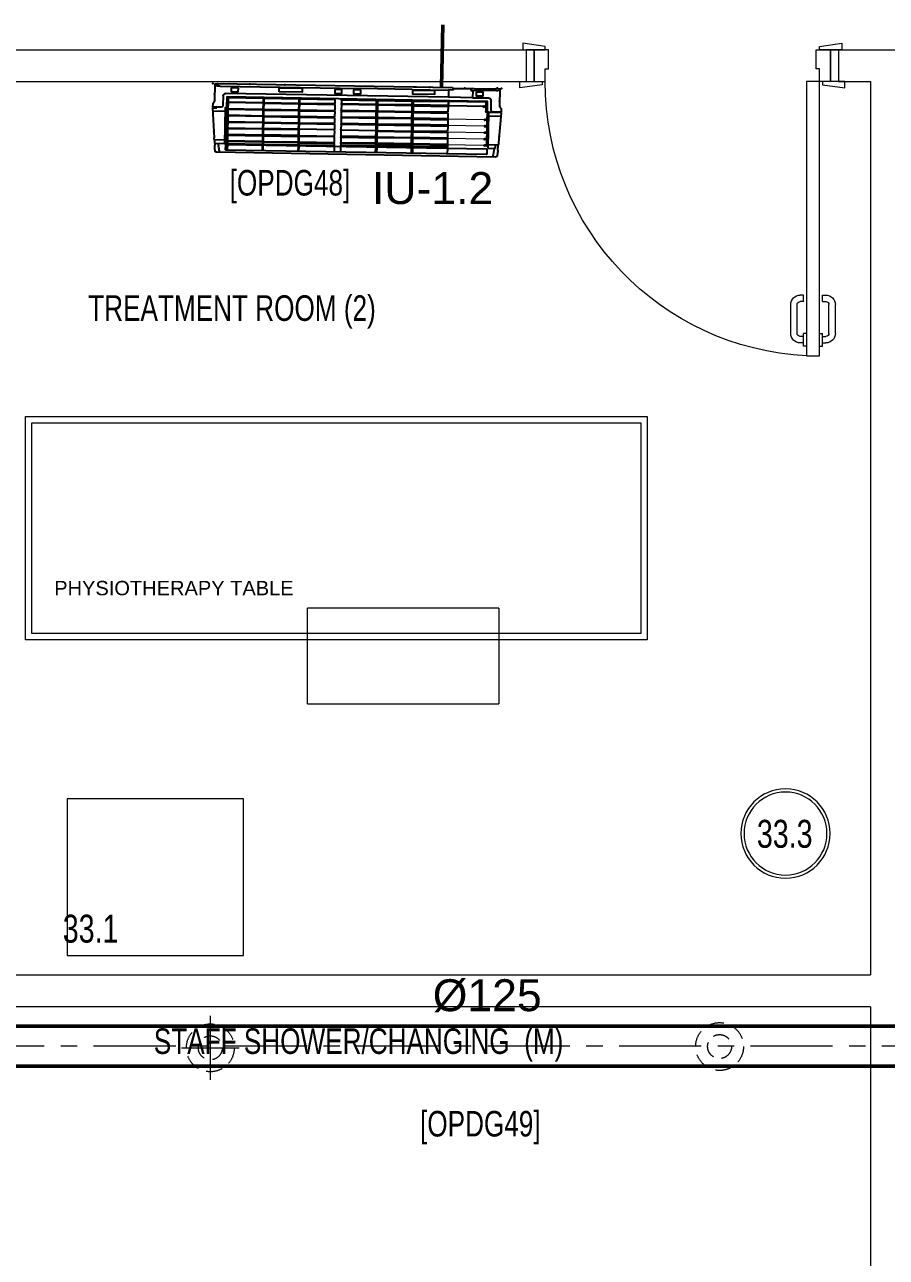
# Model space of a CAD drawing. Header units: millimetres. Extents: x -160614 to 59925, y -157025 to 0.
# Drawn here: x -115382 to -112679, y -102674 to -98811 of the extents above; entities that cross this region are included whole.
import ezdxf

# ---------------------------------------------------------------- set-up
doc = ezdxf.new("R2010")
doc.units = ezdxf.units.MM
doc.header["$LTSCALE"] = 8
doc.linetypes.add('AXES', pattern=[50.8, 31.75, -6.35, 6.35, -6.35])
doc.linetypes.add('CACHE', pattern=[9.525, 6.35, -3.175])
doc.layers.get('0').update_dxf_attribs({"color": 9, "lineweight": 5})
for name, color, linetype, lineweight in [('72_EGR_BASE_TEXT', 9, 'Continuous', 5), ('72_EGR_EQP_TAG', 9, 'Continuous', 5), ('LOADING', 9, 'Continuous', 5), ('Walls', 9, 'Continuous', 5), ('Wooden Joinery', 9, 'Continuous', 5)]:
    doc.layers.add(name, color=color, linetype=linetype, lineweight=lineweight)
for name, color, linetype in [('A-EXH', 1, 'Continuous'), ('A-EXH-registers', 1, 'Continuous'), ('A-EXH-texts', 1, 'Continuous'), ('A-EXH-thin', 8, 'Continuous'), ('A-Wall-cmu-patt', 9, 'Continuous'), ('DVM_INDOOR', 9, 'Continuous'), ('DVM_UNIT_BP', 9, 'Continuous'), ('DVM_UNIT_DP', 9, 'Continuous'), ('DVM_UNIT_LP', 9, 'Continuous'), ('REF', 42, 'Continuous')]:
    doc.layers.add(name, color=color, linetype=linetype)
doc.layers.get('0').off()
doc.layers.get('0').freeze()
doc.styles.add('ARIAL', font='arial.ttf')
doc.styles.add('list_ghTextstyle', font='romans.shx', dxfattribs={"height": 0.25})
doc.styles.add('X3G_ENTITY_257CFD', font='swisscl.ttf', dxfattribs={"height": 200})
doc.styles.add('X3G_ENTITY_2587ED', font='swisscl.ttf', dxfattribs={"height": 200})
doc.styles.add('X3G_ENTITY_2587EE', font='swisscl.ttf', dxfattribs={"height": 200})
doc.styles.add('X3G_ENTITY_258862', font='swisscl.ttf', dxfattribs={"height": 200})

# ---------------------------------------------------------------- blocks, each defined once
blk = doc.blocks.new('A$C72370EFE')
at = {"layer": 'Wooden Joinery'}
for p, q in [((-0.01, -0.03), (-0.01, -0.07)), ((0, -0.03), (-0.01, -0.03)), ((0.04, -0.03), (0.05, -0.03)), ((0.05, -0.03), (0.05, -0.07)), ((-0.05, -0.07), (-0.05, -0.16)), ((-0.03, -0.07), (-0.03, -0.16)), ((-0.01, -0.04), (-0.02, -0.04)), ((-0.01, -0.06), (-0.02, -0.06)), ((0, -0.07), (-0.01, -0.07)), ((0.04, -0.07), (0.05, -0.07)), ((0.05, -0.04), (0.06, -0.04)), ((0.05, -0.06), (0.06, -0.06)), ((0.07, -0.07), (0.07, -0.16)), ((0.09, -0.07), (0.09, -0.16)), ((-0.01, -0.17), (-0.02, -0.17)), ((-0.01, -0.19), (-0.02, -0.19)), ((-0.01, -0.17), (-0.01, -0.19)), ((0.05, -0.17), (0.06, -0.17)), ((0.05, -0.17), (0.05, -0.19)), ((0.05, -0.19), (0.06, -0.19))]:
    blk.add_line(p, q, dxfattribs=at)
for centre, radius, start, end in [((-0.02, -0.07), 0.03, 90, 180), ((-0.02, -0.07), 0.01, 90, 180), ((0.06, -0.07), 0.03, 0, 90), ((0.06, -0.07), 0.01, 0, 90), ((-0.02, -0.16), 0.03, 180, 270), ((-0.02, -0.16), 0.01, 180, 270), ((0.06, -0.16), 0.01, 270, 0), ((0.06, -0.16), 0.03, 270, 0)]:
    blk.add_arc(centre, radius, start, end, dxfattribs=at)
blk = doc.blocks.new('A$C5DAD61B4')
at = {"layer": 'Wooden Joinery'}
for points in [[(80, 959.1), (80, 969.1), (10, 979.1), (10, 959.1)], [(940, 959.1), (940, 969.1), (1010, 979.1), (1010, 959.1)], [(70, 859.1), (70, 849.1), (0, 839.1), (0, 859.1)], [(120, 859.1), (120, 0), (80, 0), (80, 859.1)], [(950, 859.1), (950, 849.1), (1020, 839.1), (1020, 859.1)]]:
    blk.add_lwpolyline(points, close=True, dxfattribs=at)
for points in [[(45, 859.1), (45, 959.1), (20, 959.1), (20, 859.1), (45, 859.1)], [(45, 859.1), (80, 859.1), (80, 899.1), (90, 899.1), (90, 959.1), (45, 959.1), (45, 859.1)], [(975, 859.1), (940, 859.1), (940, 899.1), (930, 899.1), (930, 959.1), (975, 959.1), (975, 859.1)], [(975, 859.1), (975, 959.1), (1000, 959.1), (1000, 859.1), (975, 859.1)]]:
    blk.add_lwpolyline(points, dxfattribs=at)
blk.add_arc((80, 859.1), 860, 272.666, 0, dxfattribs=at)
at = {"layer": 'Wooden Joinery', "xscale": 999.9999999998854, "yscale": 999.9999999998854, "zscale": 999.9999999998854, "rotation": 180}
blk.add_blockref('A$C72370EFE', (120, 0), dxfattribs=at)
blk = doc.blocks.new('WM00001-P')
at = {"layer": 'LOADING'}
for radius in [0.14, 0.13]:
    blk.add_circle((0, 0), radius, dxfattribs=at)
blk = doc.blocks.new('H.A.2.3_Second Floor Plan$0$A$C64EB3589')
for p, q in [((-1106.9, 923.8, -10), (-506.9, 923.8, -10)), ((-1106.9, 923.8, -10), (-1106.9, 623.8, -10)), ((-506.9, 623.8, -10), (-506.9, 923.8, -10)), ((-506.9, 623.8, -10), (-1106.9, 623.8, -10))]:
    blk.add_line(p, q)
at = {"elevation": -10}
for points in [[(-1990.9, 23.8), (-40.9, 23.8), (-40.9, 723.8), (-1990.9, 723.8)], [(-1990.9, 23.8), (-40.9, 23.8), (-40.9, 723.8), (-1990.9, 723.8)], [(-1990.9, 23.8), (-40.9, 23.8), (-40.9, 723.8), (-1990.9, 723.8)], [(-1990.9, 23.8), (-40.9, 23.8), (-40.9, 723.8), (-1990.9, 723.8)], [(-1970.9, 43.8), (-60.9, 43.8), (-60.9, 703.8), (-1970.9, 703.8)], [(-1970.9, 43.8), (-60.9, 43.8), (-60.9, 703.8), (-1970.9, 703.8)], [(-1970.9, 43.8), (-60.9, 43.8), (-60.9, 703.8), (-1970.9, 703.8)], [(-1970.9, 43.8), (-60.9, 43.8), (-60.9, 703.8), (-1970.9, 703.8)]]:
    blk.add_lwpolyline(points, close=True, dxfattribs=at)
blk = doc.blocks.new('PRESSOTHERAPY')
at = {"layer": 'LOADING', "elevation": 0}
blk.add_lwpolyline([(-952461.7, -380062.3), (-951908, -380062.3), (-951908, -379571.1), (-952461.7, -379571.1)], close=True, dxfattribs=at)
blk = doc.blocks.new('GF1')
at = {"layer": 'Walls', "color": 9}
for p, q in [((-116179.4, -98889.5), (-113809.4, -98889.5)), ((-113809.4, -98889.5), (-113809.4, -98989.5)), ((-112829.4, -98889.5), (-112529.4, -98889.5)), ((-112829.4, -98889.5), (-112829.4, -98989.5)), ((-116079.4, -98989.5), (-113809.4, -98989.5)), ((-112829.4, -98989.5), (-112729.4, -98989.5)), ((-112729.4, -98989.5), (-112729.4, -101789.5)), ((-112729.4, -101627.6), (-112729.4, -101789.5)), ((-116079.4, -101789.5), (-112729.4, -101789.5)), ((-112729.4, -101889.5), (-116079.4, -101889.5)), ((-112729.4, -101889.5), (-112729.4, -103842.6))]:
    blk.add_line(p, q, dxfattribs=at)
at = {"layer": 'LOADING', "color": 9, "extrusion": (0, 0, -1), "zscale": -1, "rotation": 180}
blk.add_blockref('H.A.2.3_Second Floor Plan$0$A$C64EB3589', (113388.4, -100015.7, -10), dxfattribs=at)
at = {"layer": 'LOADING', "color": 9, "extrusion": (2.33844e-18, 2.24019e-05, -1), "xscale": 1000, "yscale": 1000, "zscale": 1000, "rotation": 90.0000000000004}
blk.add_blockref('WM00001-P', (112995.7, -101346.2, -2.2), dxfattribs=at)
at = {"layer": 'LOADING', "color": 9}
blk.add_blockref('PRESSOTHERAPY', (837212.7, 278333.9, 0), dxfattribs=at)
at = {"layer": 'Wooden Joinery', "color": 9, "xscale": -1}
blk.add_blockref('A$C5DAD61B4', (-112809.4, -99848.6), dxfattribs=at)
at = {"layer": '72_EGR_BASE_TEXT', "color": 9, "char_height": 80, "attachment_point": 2}
for s, insert, style in [('[OPDG48]', (-114550, -99266.6), 'X3G_ENTITY_2587ED'), ('TREATMENT ROOM (2)', (-114731.7, -99659.4), 'X3G_ENTITY_258862'), ('STAFF SHOWER/CHANGING  (M)', (-114334.7, -101956.9), 'X3G_ENTITY_258862'), ('[OPDG49]', (-113952.9, -102215.7), 'X3G_ENTITY_2587EE')]:
    blk.add_mtext(s, dxfattribs=dict(at, insert=insert, style=style))
at = {"layer": '72_EGR_EQP_TAG', "color": 9, "char_height": 87.47, "attachment_point": 2, "style": 'X3G_ENTITY_257CFD'}
for s, insert in [('33.3', (-112998.2, -101303.3)), ('33.1', (-115175.3, -101600.6, 0))]:
    blk.add_mtext(s, dxfattribs=dict(at, insert=insert))
at = {"layer": 'LOADING', "color": 9, "insert": (-114034.4, -100554.4, 0), "char_height": 45, "width": 1758.975, "attachment_point": 3, "style": 'list_ghTextstyle'}
blk.add_mtext('\\pxqc;{\\fArial|b0|i0|c0|p34;PHYSIOTHERAPY TABLE}', dxfattribs=at)
blk = doc.blocks.new('mmmm')
at = {"layer": 'DVM_INDOOR', "color": 0}
for p, q in [((118.976, -9.253), (118.9859, -9.2529)), ((118.9859, -9.2529), (118.9859, -9.2549)), ((118.9859, -9.2549), (118.9879, -9.2548)), ((118.9859, -9.2775), (118.9859, -9.2549)), ((118.9879, -9.2529), (119.0741, -9.259)), ((118.9879, -9.2548), (118.9879, -9.2529)), ((118.9879, -9.2548), (118.9879, -9.2648)), ((118.9979, -9.2891), (118.9979, -9.2551)), ((118.9199, -9.2661), (118.9184, -9.2661)), ((118.9184, -9.2661), (118.9184, -9.938)), ((118.9199, -9.2661), (118.9254, -9.266)), ((118.9258, -9.2739), (118.9256, -9.2679)), ((118.9258, -9.2739), (118.9258, -9.6742)), ((118.9464, -9.9264), (118.9464, -9.2895)), ((118.9527, -9.283), (118.9809, -9.2825)), ((118.9564, -9.2934), (118.9844, -9.2931)), ((118.9859, -9.2648), (118.9879, -9.2648)), ((118.9879, -9.2891), (119.09, -9.2892)), ((118.9892, -9.2891), (118.9895, -9.3961)), ((118.9893, -9.2923), (118.9925, -9.2923)), ((119.0073, -9.2923), (118.9924, -9.2923)), ((119.008, -9.293), (119.0079, -9.2969)), ((119.0102, -9.293), (119.0102, -9.2961)), ((119.0255, -9.2923), (119.0107, -9.2923)), ((119.0262, -9.293), (119.0262, -9.2969)), ((119.0288, -9.293), (119.0288, -9.2961)), ((119.044, -9.2923), (119.0294, -9.2923)), ((119.0446, -9.293), (119.0446, -9.2969)), ((119.0469, -9.293), (119.0469, -9.2961)), ((119.0624, -9.2923), (119.0474, -9.2923)), ((119.0631, -9.293), (119.0631, -9.2969)), ((119.0653, -9.293), (119.0653, -9.2961)), ((119.0807, -9.2923), (119.0661, -9.2923)), ((119.0795, -9.289), (119.0797, -9.2602)), ((119.0814, -9.293), (119.0814, -9.2969)), ((119.0838, -9.293), (119.0895, -9.293)), ((119.0838, -9.2961), (119.0838, -9.293)), ((119.0894, -9.2975), (119.0894, -9.2892)), ((119.09, -9.2892), (119.0901, -9.2615)), ((119.1145, -9.2751), (119.1107, -9.2751)), ((119.115, -10.0634), (119.1149, -9.2675)), ((118.9554, -9.2944), (118.9554, -10.0365)), ((118.9589, -9.3963), (118.9589, -9.2975)), ((118.9596, -9.2968), (118.9695, -9.2969)), ((118.9698, -9.2975), (118.9701, -9.3962)), ((118.9724, -9.3963), (118.9724, -9.2975)), ((118.9731, -9.2968), (118.9889, -9.2969)), ((118.9919, -9.3963), (118.9919, -9.2975)), ((118.9926, -9.2968), (119.0073, -9.2969)), ((119.0077, -9.2975), (119.008, -9.3961)), ((119.0083, -9.301), (119.0098, -9.301)), ((119.0102, -9.3963), (119.0102, -9.2975)), ((119.0109, -9.2968), (119.0256, -9.2969)), ((119.026, -9.2975), (119.0263, -9.3962)), ((119.0265, -9.301), (119.0284, -9.301)), ((119.0287, -9.3963), (119.0287, -9.2975)), ((119.0293, -9.2969), (119.0439, -9.2969)), ((119.0445, -9.2975), (119.0446, -9.3962)), ((119.045, -9.301), (119.0465, -9.301)), ((119.047, -9.3963), (119.0471, -9.2971)), ((119.0476, -9.2968), (119.0621, -9.2968)), ((119.0628, -9.2975), (119.063, -9.3963)), ((119.0634, -9.301), (119.065, -9.301)), ((119.0657, -9.2975), (119.0654, -9.3962)), ((119.066, -9.2968), (119.0808, -9.2969)), ((119.0813, -9.3962), (119.0814, -9.2973)), ((119.0817, -9.301), (119.0833, -9.301)), ((119.0836, -9.2975), (119.0834, -9.2993)), ((119.0838, -9.2971), (119.0838, -9.2961)), ((119.0895, -9.2961), (119.0838, -9.2961)), ((119.0838, -9.3963), (119.0839, -9.297)), ((119.0843, -9.2968), (119.0886, -9.2968)), ((119.0894, -9.2975), (119.0895, -9.3962)), ((119.0925, -9.2969), (119.1069, -9.2969)), ((118.9596, -9.3969), (118.9694, -9.3969)), ((118.9731, -9.3969), (118.9888, -9.3968)), ((118.9888, -9.3997), (118.9731, -9.3998)), ((118.9926, -9.3969), (119.0073, -9.3968)), ((119.0073, -9.3997), (118.9926, -9.3998)), ((119.0109, -9.3969), (119.0256, -9.3968)), ((119.0256, -9.3997), (119.0109, -9.3998)), ((119.0294, -9.3969), (119.0439, -9.3968)), ((119.0439, -9.3997), (119.0294, -9.3998)), ((119.0477, -9.3969), (119.0623, -9.3969)), ((119.0661, -9.3969), (119.0807, -9.3968)), ((119.0807, -9.3997), (119.0661, -9.3998)), ((119.0845, -9.3969), (119.0888, -9.3969)), ((119.093, -9.3969), (119.1074, -9.3968)), ((119.1074, -9.3997), (119.093, -9.3998)), ((118.9589, -9.4983), (118.9589, -9.4003)), ((118.9694, -9.3998), (118.9596, -9.3998)), ((118.9701, -9.4005), (118.9701, -9.4982)), ((118.9724, -9.4005), (118.9724, -9.4982)), ((118.9895, -9.4003), (118.9895, -9.4982)), ((118.9919, -9.4005), (118.9919, -9.4982)), ((119.008, -9.4003), (119.008, -9.4982)), ((119.0102, -9.4005), (119.0103, -9.4982)), ((119.0263, -9.4003), (119.0263, -9.4982)), ((119.0287, -9.4005), (119.0287, -9.4982)), ((119.0446, -9.4983), (119.0446, -9.4003)), ((119.047, -9.4982), (119.047, -9.4005)), ((119.0623, -9.3998), (119.0477, -9.3998)), ((119.063, -9.4984), (119.063, -9.4004)), ((119.0654, -9.4005), (119.0654, -9.4982)), ((119.0814, -9.4003), (119.0813, -9.4983)), ((119.0837, -9.4982), (119.0838, -9.4005)), ((119.0888, -9.3998), (119.0845, -9.3998)), ((119.0895, -9.4004), (119.0894, -9.4983)), ((118.9589, -9.6014), (118.9589, -9.5025)), ((118.9596, -9.4989), (118.9694, -9.4989)), ((118.9694, -9.5018), (118.9596, -9.5018)), ((118.9701, -9.5025), (118.9701, -9.6015)), ((118.9724, -9.5025), (118.9724, -9.6014)), ((118.9731, -9.4989), (118.9888, -9.4988)), ((118.9888, -9.5017), (118.9731, -9.5018)), ((118.9895, -9.5023), (118.9896, -9.6014)), ((118.9919, -9.5025), (118.9919, -9.6014)), ((118.9926, -9.4989), (119.0073, -9.4988)), ((119.0073, -9.5017), (118.9926, -9.5018)), ((119.008, -9.5023), (119.008, -9.6014)), ((119.0102, -9.5025), (119.0103, -9.6014)), ((119.0109, -9.4989), (119.0256, -9.4988)), ((119.0256, -9.5017), (119.0109, -9.5018)), ((119.0263, -9.5023), (119.0262, -9.6014)), ((119.0287, -9.5025), (119.0288, -9.6014)), ((119.0294, -9.4989), (119.0439, -9.4988)), ((119.0439, -9.5017), (119.0294, -9.5018)), ((119.0447, -9.6014), (119.0446, -9.5023)), ((119.0477, -9.4989), (119.0623, -9.4989)), ((119.0622, -9.5017), (119.0478, -9.5018)), ((119.0629, -9.5023), (119.0629, -9.6013)), ((119.0654, -9.6014), (119.0654, -9.5025)), ((119.0661, -9.4989), (119.0806, -9.4989)), ((119.0806, -9.5017), (119.0661, -9.5018)), ((119.0813, -9.5023), (119.0813, -9.6015)), ((119.0837, -9.5024), (119.0838, -9.6015)), ((119.0844, -9.4988), (119.0887, -9.4988)), ((119.0887, -9.5017), (119.0844, -9.5017)), ((119.0894, -9.5023), (119.0894, -9.6013)), ((119.093, -9.4989), (119.1074, -9.4988)), ((119.1077, -9.5019), (119.093, -9.5018)), ((118.9596, -9.602), (118.9694, -9.602)), ((118.9731, -9.6021), (118.9888, -9.602)), ((118.9926, -9.6021), (119.0073, -9.602)), ((119.011, -9.602), (119.0255, -9.602)), ((119.0295, -9.6021), (119.044, -9.602)), ((119.0478, -9.6021), (119.0623, -9.6021)), ((119.0661, -9.6021), (119.0807, -9.602)), ((119.0845, -9.6021), (119.0887, -9.6021)), ((119.0929, -9.6023), (119.1074, -9.6022)), ((118.9589, -9.6214), (118.9589, -9.7204)), ((118.9596, -9.6208), (118.9694, -9.6208)), ((118.9701, -9.7204), (118.9701, -9.6214)), ((118.9701, -9.7204), (118.9701, -9.6214)), ((118.9724, -9.7204), (118.9724, -9.6215)), ((118.9731, -9.6208), (118.9888, -9.6208)), ((118.9895, -9.7206), (118.9896, -9.6215)), ((118.9919, -9.7204), (118.9919, -9.6215)), ((118.9926, -9.6208), (119.0073, -9.6209)), ((119.008, -9.7205), (119.008, -9.6214)), ((119.0102, -9.7204), (119.0103, -9.6215)), ((119.011, -9.6208), (119.0255, -9.6209)), ((119.0263, -9.7205), (119.0262, -9.6215)), ((119.0288, -9.6214), (119.0287, -9.7204)), ((119.0295, -9.6208), (119.044, -9.6208)), ((119.0447, -9.6214), (119.0446, -9.7205)), ((119.0478, -9.6207), (119.0623, -9.6208)), ((119.0629, -9.7205), (119.0629, -9.6215)), ((119.0654, -9.6214), (119.0654, -9.7203)), ((119.0661, -9.6208), (119.0807, -9.6208)), ((119.0813, -9.7205), (119.0813, -9.6214)), ((119.0837, -9.7204), (119.0838, -9.6214)), ((119.0845, -9.6208), (119.0887, -9.6208)), ((119.0894, -9.7205), (119.0894, -9.6215)), ((119.0929, -9.6206), (119.1074, -9.6206)), ((118.9258, -9.8224), (118.9258, -9.6742)), ((118.9589, -9.7246), (118.9589, -9.8225)), ((118.9694, -9.7211), (118.9596, -9.7211)), ((118.9596, -9.7239), (118.9694, -9.7239)), ((118.9701, -9.8224), (118.9701, -9.7246)), ((118.9701, -9.8224), (118.9701, -9.7246)), ((118.9724, -9.8224), (118.9724, -9.7246)), ((118.9888, -9.7211), (118.9731, -9.7211)), ((118.9731, -9.7239), (118.9888, -9.724)), ((118.9895, -9.8226), (118.9895, -9.7247)), ((118.9919, -9.8224), (118.9919, -9.7246)), ((119.0073, -9.7211), (118.9926, -9.7211)), ((118.9926, -9.7239), (119.0073, -9.724)), ((119.008, -9.8225), (119.008, -9.7246)), ((119.0102, -9.8224), (119.0103, -9.7246)), ((119.0256, -9.7211), (119.0109, -9.7211)), ((119.0109, -9.7239), (119.0256, -9.724)), ((119.0263, -9.8225), (119.0263, -9.7246)), ((119.0287, -9.7246), (119.0287, -9.8224)), ((119.0439, -9.7211), (119.0294, -9.7211)), ((119.0294, -9.7239), (119.0439, -9.724)), ((119.0446, -9.7245), (119.0446, -9.8225)), ((119.047, -9.7246), (119.047, -9.8224)), ((119.0477, -9.7239), (119.0623, -9.7239)), ((119.0622, -9.7211), (119.0478, -9.7211)), ((119.063, -9.7245), (119.063, -9.8224)), ((119.0654, -9.8224), (119.0654, -9.7246)), ((119.0806, -9.7211), (119.0661, -9.721)), ((119.0661, -9.7239), (119.0806, -9.724)), ((119.0814, -9.8225), (119.0813, -9.7245)), ((119.0837, -9.7246), (119.0838, -9.8224)), ((119.0887, -9.7211), (119.0844, -9.7211)), ((119.0844, -9.724), (119.0887, -9.724)), ((119.0895, -9.8224), (119.0894, -9.7246)), ((119.1077, -9.721), (119.093, -9.7211)), ((119.093, -9.7239), (119.1074, -9.724)), ((118.9184, -9.7858), (118.9184, -9.9307)), ((118.9258, -9.8224), (118.9258, -9.9264)), ((118.9589, -9.8266), (118.9589, -9.9253)), ((118.9694, -9.8231), (118.9596, -9.8231)), ((118.9596, -9.8259), (118.9694, -9.8259)), ((118.9698, -9.9253), (118.9701, -9.8266)), ((118.9698, -9.9253), (118.9701, -9.8266)), ((118.9724, -9.8266), (118.9724, -9.9253)), ((118.9888, -9.8231), (118.9731, -9.8231)), ((118.9731, -9.8259), (118.9888, -9.826)), ((118.9893, -9.9251), (118.9895, -9.8267)), ((118.9919, -9.8266), (118.992, -9.9251)), ((119.0073, -9.8231), (118.9926, -9.8231)), ((118.9926, -9.8259), (119.0073, -9.826)), ((119.0078, -9.9252), (119.008, -9.8267)), ((119.0102, -9.8266), (119.0104, -9.9251)), ((119.0256, -9.8231), (119.0109, -9.8231)), ((119.0109, -9.8259), (119.0256, -9.826)), ((119.026, -9.9251), (119.0263, -9.8266)), ((119.0287, -9.8266), (119.0288, -9.9251)), ((119.0439, -9.8232), (119.0294, -9.8231)), ((119.0294, -9.8259), (119.0439, -9.826)), ((119.0445, -9.9251), (119.0446, -9.8266)), ((119.047, -9.8266), (119.0472, -9.9251)), ((119.0623, -9.823), (119.0477, -9.8231)), ((119.0477, -9.8259), (119.0623, -9.8259)), ((119.0628, -9.9252), (119.063, -9.8266)), ((119.0657, -9.9253), (119.0654, -9.8266)), ((119.0807, -9.8232), (119.0661, -9.8231)), ((119.0661, -9.8259), (119.0807, -9.8261)), ((119.0812, -9.9251), (119.0813, -9.8266)), ((119.0839, -9.9251), (119.0838, -9.8265)), ((119.0888, -9.8231), (119.0845, -9.8231)), ((119.0845, -9.8259), (119.0888, -9.826)), ((119.0894, -9.9252), (119.0895, -9.8266)), ((119.1074, -9.8232), (119.093, -9.8231)), ((119.093, -9.8259), (119.1074, -9.826)), ((118.9256, -9.9393), (118.9256, -9.9264)), ((118.9256, -9.9264), (118.9464, -9.9264)), ((118.9464, -9.9955), (118.9464, -9.9264)), ((118.9589, -10.0333), (118.9589, -9.9253)), ((118.9589, -9.9267), (118.9702, -9.9267)), ((118.9596, -9.926), (118.9695, -9.9259)), ((118.9702, -9.9267), (118.9702, -10.0334)), ((118.9731, -9.9262), (118.9886, -9.9258)), ((118.9927, -9.9258), (119.0075, -9.9258)), ((119.0111, -9.9258), (119.0253, -9.9258)), ((119.0296, -9.9258), (119.0437, -9.9258)), ((119.0478, -9.9258), (119.0621, -9.9258)), ((119.0664, -9.9258), (119.0805, -9.926)), ((119.0846, -9.9258), (119.0887, -9.9258)), ((119.0925, -9.9259), (119.1069, -9.9259)), ((118.9184, -9.938), (118.9209, -9.9396)), ((118.9199, -9.9389), (118.9199, -10.0614)), ((118.9209, -9.9394), (118.9256, -9.9393)), ((118.9209, -9.9394), (118.9209, -9.9899)), ((118.9209, -9.9899), (118.9256, -9.99)), ((118.9256, -9.99), (118.9256, -9.9954)), ((118.9256, -9.9954), (118.9464, -9.9955)), ((118.9258, -10.0638), (118.9258, -9.9954)), ((118.9464, -9.9955), (118.9464, -10.0413)), ((118.9702, -10.0341), (118.9701, -10.0295)), ((118.9705, -10.0254), (118.9722, -10.0254)), ((118.9724, -10.0341), (118.9724, -10.0303)), ((119.0083, -10.0297), (119.0098, -10.0297)), ((119.0265, -10.0297), (119.0284, -10.0297)), ((119.045, -10.0297), (119.0465, -10.0297)), ((119.0634, -10.0297), (119.065, -10.0297)), ((119.0817, -10.0297), (119.0833, -10.0297)), ((118.9184, -10.0667), (118.9184, -10.0642)), ((118.9527, -10.0478), (118.9809, -10.0483)), ((118.9564, -10.0375), (118.9844, -10.0377)), ((118.9596, -10.034), (118.9695, -10.0341)), ((118.9695, -10.0341), (118.9731, -10.0341)), ((118.9731, -10.0341), (118.9844, -10.0342)), ((118.9859, -10.0533), (118.9859, -10.0765)), ((118.9879, -10.0418), (119.09, -10.0416)), ((118.9879, -10.0533), (118.9879, -10.0418)), ((118.9879, -10.076), (118.9879, -10.0533)), ((118.9893, -10.0384), (118.9925, -10.0384)), ((119.0073, -10.0384), (118.9924, -10.0384)), ((118.9979, -10.0418), (118.9979, -10.0758)), ((119.0073, -10.0385), (119.0109, -10.0385)), ((119.008, -10.0377), (119.0079, -10.0339)), ((119.0102, -10.0377), (119.0102, -10.0347)), ((119.0255, -10.0384), (119.0107, -10.0384)), ((119.0262, -10.0377), (119.0262, -10.0339)), ((119.0288, -10.0377), (119.0288, -10.0347)), ((119.044, -10.0384), (119.0294, -10.0384)), ((119.0446, -10.0377), (119.0446, -10.0339)), ((119.0469, -10.0377), (119.0469, -10.0347)), ((119.0624, -10.0384), (119.0474, -10.0384)), ((119.0631, -10.0377), (119.0631, -10.0339)), ((119.0653, -10.0377), (119.0653, -10.0347)), ((119.0807, -10.0384), (119.0661, -10.0384)), ((119.0795, -10.0418), (119.0795, -10.0667)), ((119.0795, -10.0626), (119.0896, -10.062)), ((119.0795, -10.0667), (119.0797, -10.0707)), ((119.0814, -10.0377), (119.0814, -10.0339)), ((119.0836, -10.0377), (119.0836, -10.0347)), ((119.0896, -10.062), (119.09, -10.0596)), ((119.09, -10.0416), (119.09, -10.0596)), ((119.09, -10.0596), (119.0972, -10.0587)), ((119.1107, -10.0558), (119.1145, -10.0557)), ((118.9209, -10.0704), (118.9192, -10.0688)), ((118.9212, -10.0704), (118.9212, -10.0729)), ((118.976, -10.0778), (118.9859, -10.0779)), ((118.9859, -10.076), (118.9879, -10.076)), ((118.9859, -10.0779), (118.9859, -10.076)), ((118.9879, -10.0779), (119.0741, -10.0719)), ((118.9879, -10.076), (118.9879, -10.0779))]:
    blk.add_line(p, q, dxfattribs=at)
at = {"layer": 'DVM_INDOOR', "color": 0, "lineweight": 0}
for p, q in [((119.0091, -10.0297), (119.0091, -9.9253)), ((119.0275, -10.0297), (119.0275, -9.9253)), ((119.0458, -10.0297), (119.0458, -9.9253)), ((119.0642, -10.0297), (119.0642, -9.9253)), ((119.0825, -10.0297), (119.0825, -9.9253))]:
    blk.add_line(p, q, dxfattribs=at)
at = {"layer": 'DVM_INDOOR', "color": 0}
for points in [[(118.9199, -9.2661), (118.9199, -9.2579), (118.9672, -9.2579, 0.126177), (118.972, -9.2567, 0.12288), (118.9756, -9.2534, -0.148162), (118.976, -9.253, 0.963175)], [(119.0922, -9.2933), (119.0922, -10.0375, 0.416565), (119.0933, -10.0386), (119.107, -10.0386, 0.414175), (119.1081, -10.0375), (119.1081, -9.2933, 0.414221), (119.107, -9.2923), (119.0933, -9.2923, 0.410074), (119.0922, -9.2933, 0.410074)], [(118.9301, -9.3246), (118.9301, -9.3064, -0.402614), (118.9312, -9.3052), (118.9397, -9.3052, -0.444927), (118.9409, -9.3064), (118.9409, -9.3246, -0.414234), (118.9397, -9.3257), (118.9312, -9.3257, -0.442551), (118.9301, -9.3246)], [(118.9301, -9.6205), (118.9301, -9.6023, -0.402614), (118.9312, -9.6012), (118.9397, -9.6012, -0.444927), (118.9409, -9.6023), (118.9409, -9.6205, -0.414234), (118.9397, -9.6217), (118.9312, -9.6217, -0.442551), (118.9301, -9.6205)], [(118.9299, -9.6744), (118.9299, -9.6565, -0.414214), (118.9314, -9.6549), (118.9393, -9.6549, -0.414209), (118.9409, -9.6565), (118.9409, -9.6744, -0.414214), (118.9393, -9.6759), (118.9314, -9.6759, -0.414219), (118.9299, -9.6744, 0.000008)], [(118.9303, -10.0245), (118.9303, -10.0063, -0.402614), (118.9314, -10.0052), (118.9399, -10.0052, -0.444927), (118.9411, -10.0063), (118.9411, -10.0245, -0.414234), (118.9399, -10.0257), (118.9314, -10.0257, -0.442551), (118.9303, -10.0245)], [(118.9199, -10.0694), (118.9199, -10.0729), (118.9672, -10.0729, -0.126177), (118.972, -10.0741, -0.12288), (118.9756, -10.0775, 0.141469), (118.976, -10.0778)]]:
    blk.add_lwpolyline(points, format="xyb", dxfattribs=at)
for points in [[(118.9394, -9.4424), (118.9279, -9.4424), (118.9279, -9.5084), (118.9394, -9.5084), (118.9394, -9.4424)], [(118.9294, -9.8234), (118.9384, -9.8234), (118.9384, -9.8875), (118.9288, -9.8875), (118.9288, -9.8234), (118.9294, -9.8234)]]:
    blk.add_lwpolyline(points, dxfattribs=at)
for centre, radius, start, end in [((118.9205, -9.2649), 0.00455, 45.592, 97.4615), ((118.9171, -9.2669), 0.00836, 6.8563, 39.8032), ((118.9129, -9.2679), 0.0127, 359.9693, 8.9907), ((118.9529, -9.2895), 0.0065, 91, 180), ((118.9564, -9.2944), 0.001, 90.4983, 180.0001), ((118.9809, -9.2775), 0.005, 270.9997, 0.0003), ((118.9843, -9.2916), 0.00153, 270.9361, 8.4075), ((118.9879, -9.2911), 0.00202, 90.261, 186.5127), ((119.0073, -9.293), 0.00069, 359.1823, 89.6277), ((119.0109, -9.293), 0.000701, 103.0528, 180.0438), ((119.0255, -9.293), 0.00069, 359.1823, 89.6277), ((119.0295, -9.293), 0.000701, 103.0528, 180.0438), ((119.0439, -9.293), 0.00069, 359.1823, 89.6277), ((119.0476, -9.293), 0.000701, 103.0528, 180.0438), ((119.0624, -9.293), 0.00069, 359.1823, 89.6277), ((119.066, -9.293), 0.000701, 103.0528, 180.0438), ((119.0737, -9.2806), 0.0216, 73.7089, 88.9315), ((119.168, -8.14), 1.1233, 265.4925, 266.2639), ((119.0807, -9.293), 0.00069, 359.1823, 89.6277), ((119.0697, -9.4707), 0.2004, 82.0967, 84.2913), ((119.082, -9.5193), 0.2587, 83.9088, 87.1481), ((119.0894, -9.3405), 0.0688, 71.9785, 83.5049), ((119.1094, -9.2677), 0.00561, 2.2363, 89.2683), ((118.9596, -9.2975), 0.00069, 89.1505, 180.3497), ((118.9691, -9.2976), 0.00071, 0.7783, 60.0916), ((118.9731, -9.2975), 0.00069, 89.1505, 180.3497), ((118.9885, -9.2975), 0.00071, 0.7783, 60.0916), ((118.9926, -9.2975), 0.00069, 89.1505, 180.3497), ((119.007, -9.2975), 0.00071, 0.7783, 60.0916), ((119.0427, -9.2948), 0.0348, 183.3813, 187.2101), ((119.005, -9.3001), 0.0033, 358.4879, 15.9436), ((119.0335, -9.3), 0.0253, 180.2932, 182.236), ((119.0203, -9.3008), 0.0105, 171.697, 181.0717), ((118.9994, -9.2969), 0.0108, 347.004, 4.1898), ((119.0109, -9.2975), 0.00069, 89.1505, 180.3497), ((119.0253, -9.2975), 0.00071, 0.7783, 60.0916), ((119.0252, -9.2975), 0.00071, 0.7783, 60.0916), ((119.061, -9.2948), 0.0348, 183.3813, 187.2101), ((119.0232, -9.3001), 0.0033, 358.4879, 15.9436), ((119.0518, -9.3), 0.0253, 180.2932, 182.236), ((119.0389, -9.3008), 0.0105, 171.697, 181.0717), ((119.018, -9.2969), 0.0108, 347.004, 4.1898), ((119.0295, -9.2975), 0.00069, 89.1505, 180.3497), ((119.0439, -9.2975), 0.000596, 357.8507, 94.9045), ((119.0794, -9.2948), 0.0348, 183.3813, 187.2101), ((119.0417, -9.3001), 0.0033, 358.4879, 15.9436), ((119.0702, -9.3), 0.0253, 180.2932, 182.236), ((119.057, -9.3008), 0.0105, 171.697, 181.0717), ((119.0361, -9.2969), 0.0108, 347.004, 4.1898), ((119.0476, -9.2975), 0.00069, 89.1505, 180.3497), ((119.0621, -9.2975), 0.000694, 359.4649, 88.8459), ((119.0624, -9.2975), 0.000596, 357.8507, 94.9045), ((119.0978, -9.2948), 0.0348, 183.3813, 187.2101), ((119.0601, -9.3001), 0.0033, 358.4879, 15.9436), ((119.0887, -9.3), 0.0253, 180.2932, 182.236), ((119.0754, -9.3008), 0.0105, 171.697, 181.0717), ((119.0546, -9.2969), 0.0108, 347.004, 4.1898), ((119.066, -9.2975), 0.00069, 89.1505, 180.3497), ((119.0663, -9.2975), 0.000621, 79.5705, 188.1736), ((119.0808, -9.2975), 0.000596, 357.8507, 94.9045), ((119.1161, -9.2948), 0.0348, 183.3813, 187.2101), ((119.0784, -9.3001), 0.0033, 358.4879, 15.9436), ((119.107, -9.3), 0.0253, 180.2932, 182.236), ((119.0937, -9.3008), 0.0105, 171.697, 181.0717), ((119.0843, -9.2975), 0.00069, 89.1505, 180.3497), ((119.0887, -9.2975), 0.000669, 356.355, 100.698), ((119.0926, -9.2973), 0.000346, 93.4268, 172.5174), ((119.107, -9.2978), 0.000875, 349.6348, 100.4326), ((118.9596, -9.3962), 0.0007, 185.5752, 270.0175), ((118.9694, -9.3962), 0.000701, 270.4471, 350.0993), ((118.9731, -9.3962), 0.0007, 185.5752, 270.0175), ((118.9888, -9.3961), 0.000701, 270.4471, 350.0993), ((118.9888, -9.4004), 0.0007, 5.6771, 86.5518), ((118.9926, -9.3962), 0.0007, 185.5752, 270.0175), ((119.0073, -9.3961), 0.000701, 270.4471, 350.0993), ((119.0073, -9.4004), 0.0007, 5.6771, 86.5518), ((119.0109, -9.3962), 0.0007, 185.5752, 270.0175), ((119.0256, -9.3961), 0.000701, 270.4471, 350.0993), ((119.0256, -9.4004), 0.0007, 5.6771, 86.5518), ((119.0294, -9.3962), 0.0007, 185.5752, 270.0175), ((119.0439, -9.3961), 0.000701, 270.4471, 350.0993), ((119.0439, -9.4004), 0.0007, 5.6771, 86.5518), ((119.0477, -9.3962), 0.0007, 185.5752, 270.0175), ((119.0623, -9.3962), 0.000702, 270.4596, 355.78), ((119.0661, -9.3962), 0.0007, 185.5752, 270.0175), ((119.0807, -9.3961), 0.000701, 270.4471, 350.0993), ((119.0807, -9.4004), 0.0007, 5.6771, 86.5518), ((119.0845, -9.3962), 0.0007, 185.5752, 270.0175), ((119.0888, -9.3962), 0.000701, 270.4471, 350.0993), ((119.093, -9.3961), 0.000782, 194.2991, 276.1126), ((119.1074, -9.3961), 0.000701, 270.4471, 350.0993), ((119.1074, -9.4004), 0.0007, 5.6771, 86.5518), ((118.9596, -9.4005), 0.0007, 89.9616, 179.9565), ((118.9694, -9.4005), 0.0007, 5.6771, 86.5518), ((118.9731, -9.4005), 0.0007, 89.9616, 179.9565), ((118.9926, -9.4005), 0.0007, 89.9616, 179.9565), ((119.0109, -9.4005), 0.0007, 89.9616, 179.9565), ((119.0294, -9.4005), 0.0007, 89.9616, 179.9565), ((119.0477, -9.4005), 0.0007, 89.9616, 179.9565), ((119.0623, -9.4005), 0.0007, 5.6771, 86.5518), ((119.0661, -9.4005), 0.0007, 89.9616, 179.9565), ((119.0845, -9.4005), 0.0007, 89.9616, 179.9565), ((119.0888, -9.4005), 0.0007, 5.6771, 86.5518), ((119.0929, -9.4005), 0.0007, 78.96, 187.6274), ((118.9596, -9.4982), 0.0007, 185.5752, 270.0175), ((118.9596, -9.5025), 0.0007, 89.9616, 179.9565), ((118.9694, -9.4982), 0.000701, 270.4471, 350.0993), ((118.9694, -9.5025), 0.0007, 5.6771, 86.5518), ((118.9731, -9.4982), 0.0007, 185.5752, 270.0175), ((118.9731, -9.5025), 0.0007, 89.9616, 179.9565), ((118.9888, -9.4981), 0.000701, 270.4471, 350.0993), ((118.9888, -9.5024), 0.0007, 5.6771, 86.5518), ((118.9925, -9.4983), 0.000619, 174.0491, 272.9554), ((118.9926, -9.5025), 0.0007, 89.9616, 179.9565), ((119.0073, -9.4981), 0.000701, 270.4471, 350.0993), ((119.0073, -9.5024), 0.0007, 5.6771, 86.5518), ((119.0109, -9.5025), 0.0007, 89.9616, 179.9565), ((119.0109, -9.4983), 0.000619, 174.0491, 272.9554), ((119.0256, -9.4981), 0.000701, 270.4471, 350.0993), ((119.0256, -9.5024), 0.0007, 5.6771, 86.5518), ((119.0293, -9.4983), 0.000619, 174.0491, 272.9554), ((119.0294, -9.5025), 0.0007, 89.9616, 179.9565), ((119.0439, -9.4981), 0.000701, 270.4471, 350.0993), ((119.0439, -9.5024), 0.0007, 5.6771, 86.5518), ((119.0476, -9.4983), 0.000619, 174.0491, 272.9554), ((119.0478, -9.5025), 0.0007, 89.9616, 179.9565), ((119.0622, -9.5024), 0.0007, 5.6771, 86.5518), ((119.0623, -9.4982), 0.000701, 270.4471, 350.0993), ((119.0661, -9.4983), 0.000619, 174.0491, 272.9554), ((119.0661, -9.5025), 0.0007, 89.9616, 179.9565), ((119.0806, -9.4982), 0.000701, 270.4471, 350.0993), ((119.0806, -9.5024), 0.0007, 5.6771, 86.5518), ((119.0844, -9.4981), 0.0007, 185.5752, 270.0175), ((119.0844, -9.5024), 0.0007, 89.9616, 179.9565), ((119.0887, -9.4981), 0.000701, 270.4471, 350.0993), ((119.0887, -9.5024), 0.0007, 5.6771, 86.5518), ((119.093, -9.4981), 0.000782, 194.2991, 276.1126), ((119.0929, -9.5025), 0.0007, 78.96, 187.6274), ((118.9596, -9.6013), 0.0007, 185.5752, 270.0175), ((118.9694, -9.6013), 0.000701, 270.4471, 350.0993), ((118.9731, -9.6014), 0.0007, 185.5752, 270.0175), ((118.9888, -9.6013), 0.000701, 270.4471, 350.0993), ((118.9926, -9.6014), 0.0007, 185.5752, 270.0175), ((119.0073, -9.6013), 0.000701, 270.4471, 350.0993), ((119.011, -9.6013), 0.0007, 185.5752, 270.0175), ((119.0255, -9.6013), 0.000701, 270.4471, 350.0993), ((119.0295, -9.6014), 0.0007, 185.5752, 270.0175), ((119.044, -9.6013), 0.000701, 270.4471, 350.0993), ((119.0478, -9.6014), 0.0007, 185.5752, 270.0175), ((119.0623, -9.6014), 0.000701, 270.4471, 350.0993), ((119.0661, -9.6014), 0.0007, 185.5752, 270.0175), ((119.0807, -9.6014), 0.000657, 269.0568, 351.3167), ((119.0845, -9.6014), 0.0007, 185.5752, 270.0175), ((119.0885, -9.6012), 0.000912, 284.0068, 353.5205), ((119.0929, -9.6016), 0.0007, 185.5752, 270.0175), ((118.9596, -9.6215), 0.0007, 89.9825, 174.4248), ((118.9694, -9.6215), 0.000701, 9.9007, 89.5529), ((118.9694, -9.6215), 0.000701, 9.9007, 89.5529), ((118.9731, -9.6215), 0.0007, 89.9825, 174.4248), ((118.9888, -9.6215), 0.000701, 9.9007, 89.5529), ((118.9926, -9.6215), 0.0007, 89.9825, 174.4248), ((119.0073, -9.6216), 0.000701, 9.9007, 89.5529), ((119.011, -9.6215), 0.0007, 89.9825, 174.4248), ((119.0255, -9.6216), 0.000701, 9.9007, 89.5529), ((119.0295, -9.6215), 0.0007, 89.9825, 174.4248), ((119.044, -9.6215), 0.000701, 9.9007, 89.5529), ((119.0478, -9.6214), 0.0007, 89.9825, 174.4248), ((119.0623, -9.6215), 0.000701, 9.9007, 89.5529), ((119.0661, -9.6215), 0.0007, 89.9825, 174.4248), ((119.0807, -9.6215), 0.000657, 8.6833, 90.9432), ((119.0845, -9.6215), 0.0007, 89.9825, 174.4248), ((119.0885, -9.6216), 0.000912, 6.4795, 75.9932), ((119.0929, -9.6213), 0.0007, 89.9825, 174.4248), ((118.9596, -9.7204), 0.0007, 180.0435, 270.0384), ((118.9596, -9.7246), 0.0007, 89.9825, 174.4248), ((118.9694, -9.7246), 0.000701, 9.9007, 89.5529), ((118.9694, -9.7246), 0.000701, 9.9007, 89.5529), ((118.9694, -9.7204), 0.0007, 273.4482, 354.3229), ((118.9694, -9.7204), 0.0007, 273.4482, 354.3229), ((118.9731, -9.7204), 0.0007, 180.0435, 270.0384), ((118.9731, -9.7246), 0.0007, 89.9825, 174.4248), ((118.9888, -9.7247), 0.000701, 9.9007, 89.5529), ((118.9888, -9.7204), 0.0007, 273.4482, 354.3229), ((118.9926, -9.7204), 0.0007, 180.0435, 270.0384), ((118.9925, -9.7246), 0.000619, 87.0446, 185.9509), ((119.0073, -9.7204), 0.0007, 273.4482, 354.3229), ((119.0073, -9.7247), 0.000701, 9.9007, 89.5529), ((119.0109, -9.7204), 0.0007, 180.0435, 270.0384), ((119.0109, -9.7246), 0.000619, 87.0446, 185.9509), ((119.0256, -9.7247), 0.000701, 9.9007, 89.5529), ((119.0256, -9.7204), 0.0007, 273.4482, 354.3229), ((119.0294, -9.7204), 0.0007, 180.0435, 270.0384), ((119.0293, -9.7246), 0.000619, 87.0446, 185.9509), ((119.0439, -9.7204), 0.0007, 273.4482, 354.3229), ((119.0439, -9.7247), 0.000701, 9.9007, 89.5529), ((119.0476, -9.7246), 0.000619, 87.0446, 185.9509), ((119.0478, -9.7204), 0.0007, 180.0435, 270.0384), ((119.0622, -9.7204), 0.0007, 273.4482, 354.3229), ((119.0623, -9.7246), 0.000701, 9.9007, 89.5529), ((119.0661, -9.7203), 0.0007, 180.0435, 270.0384), ((119.0661, -9.7245), 0.000619, 87.0446, 185.9509), ((119.0806, -9.7247), 0.000701, 9.9007, 89.5529), ((119.0806, -9.7204), 0.0007, 273.4482, 354.3229), ((119.0844, -9.7204), 0.0007, 180.0435, 270.0384), ((119.0844, -9.7247), 0.0007, 89.9825, 174.4248), ((119.0887, -9.7204), 0.0007, 273.4482, 354.3229), ((119.0887, -9.7247), 0.000701, 9.9007, 89.5529), ((119.0929, -9.7204), 0.0007, 172.3726, 281.04), ((119.093, -9.7247), 0.000782, 83.8874, 165.7009), ((118.9596, -9.8224), 0.0007, 180.0435, 270.0384), ((118.9596, -9.8266), 0.0007, 89.9825, 174.4248), ((118.9694, -9.8266), 0.000701, 9.9007, 89.5529), ((118.9694, -9.8266), 0.000701, 9.9007, 89.5529), ((118.9694, -9.8224), 0.0007, 273.4482, 354.3229), ((118.9694, -9.8224), 0.0007, 273.4482, 354.3229), ((118.9731, -9.8224), 0.0007, 180.0435, 270.0384), ((118.9731, -9.8266), 0.0007, 89.9825, 174.4248), ((118.9888, -9.8267), 0.000701, 9.9007, 89.5529), ((118.9888, -9.8224), 0.0007, 273.4482, 354.3229), ((118.9926, -9.8224), 0.0007, 180.0435, 270.0384), ((118.9926, -9.8266), 0.0007, 89.9825, 174.4248), ((119.0073, -9.8224), 0.0007, 273.4482, 354.3229), ((119.0073, -9.8267), 0.000701, 9.9007, 89.5529), ((119.0109, -9.8224), 0.0007, 180.0435, 270.0384), ((119.0109, -9.8266), 0.0007, 89.9825, 174.4248), ((119.0256, -9.8267), 0.000701, 9.9007, 89.5529), ((119.0256, -9.8224), 0.0007, 273.4482, 354.3229), ((119.0294, -9.8224), 0.0007, 180.0435, 270.0384), ((119.0294, -9.8266), 0.0007, 89.9825, 174.4248), ((119.0439, -9.8224), 0.0007, 273.4482, 354.3229), ((119.0439, -9.8267), 0.000701, 9.9007, 89.5529), ((119.0477, -9.8224), 0.0007, 180.0435, 270.0384), ((119.0477, -9.8266), 0.0007, 89.9825, 174.4248), ((119.0623, -9.8223), 0.0007, 273.4482, 354.3229), ((119.0623, -9.8266), 0.000702, 4.22, 89.5404), ((119.0661, -9.8224), 0.0007, 180.0435, 270.0384), ((119.0661, -9.8266), 0.0007, 89.9825, 174.4248), ((119.0807, -9.8225), 0.0007, 273.4482, 354.3229), ((119.0807, -9.8268), 0.000701, 9.9007, 89.5529), ((119.0845, -9.8224), 0.0007, 180.0435, 270.0384), ((119.0845, -9.8266), 0.0007, 89.9825, 174.4248), ((119.0888, -9.8224), 0.0007, 273.4482, 354.3229), ((119.0888, -9.8267), 0.000701, 9.9007, 89.5529), ((119.0929, -9.8224), 0.0007, 172.3726, 281.04), ((119.093, -9.8267), 0.000782, 83.8874, 165.7009), ((118.9596, -9.9253), 0.00069, 179.6503, 270.8495), ((118.9691, -9.9253), 0.00071, 299.9084, 359.2217), ((118.9691, -9.9253), 0.00071, 299.9084, 359.2217), ((118.9731, -9.9253), 0.00069, 179.6503, 270.8495), ((118.9885, -9.9251), 0.000761, 286.7477, 357.8112), ((118.9927, -9.9251), 0.00069, 179.6503, 270.8495), ((119.0111, -9.9251), 0.00069, 179.6503, 270.8495), ((119.0254, -9.9253), 0.000571, 256.15, 14.8163), ((119.0295, -9.9251), 0.000711, 180.3037, 278.183), ((119.0436, -9.9249), 0.000967, 277.4192, 344.4944), ((119.0479, -9.9251), 0.000696, 182.8157, 270.0773), ((119.0621, -9.9251), 0.000696, 274.4962, 0.49), ((119.0663, -9.9252), 0.000649, 189.0107, 277.8942), ((119.0803, -9.9251), 0.000922, 281.1062, 0.035), ((119.0845, -9.9252), 0.000602, 169.5461, 281.1372), ((119.0884, -9.9247), 0.00113, 286.8941, 334.4938), ((119.0926, -9.9256), 0.000346, 187.4826, 266.5732), ((119.107, -9.9251), 0.000875, 259.5674, 10.3652), ((118.9596, -10.0333), 0.0007, 180, 269.5), ((118.9695, -10.0334), 0.0007, 266.8813, 0.1004), ((119.0049, -10.0316), 0.0348, 172.7899, 176.6187), ((118.9672, -10.0263), 0.0033, 344.0564, 1.5121), ((118.9957, -10.0264), 0.0253, 177.764, 179.7068), ((118.9826, -10.0256), 0.0105, 178.9283, 188.303), ((118.9617, -10.0291), 0.0108, 353.5513, 10.7755), ((119.0427, -10.0359), 0.0348, 172.7899, 176.6187), ((119.005, -10.0307), 0.0033, 344.0564, 1.5121), ((119.0335, -10.0307), 0.0253, 177.764, 179.7068), ((119.0203, -10.0299), 0.0105, 178.9283, 188.303), ((118.9994, -10.0339), 0.0108, 355.8102, 12.996), ((119.061, -10.0359), 0.0348, 172.7899, 176.6187), ((119.0232, -10.0307), 0.0033, 344.0564, 1.5121), ((119.0518, -10.0307), 0.0253, 177.764, 179.7068), ((119.0389, -10.0299), 0.0105, 178.9283, 188.303), ((119.018, -10.0339), 0.0108, 355.8102, 12.996), ((119.0794, -10.0359), 0.0348, 172.7899, 176.6187), ((119.0417, -10.0307), 0.0033, 344.0564, 1.5121), ((119.0702, -10.0307), 0.0253, 177.764, 179.7068), ((119.057, -10.0299), 0.0105, 178.9283, 188.303), ((119.0361, -10.0339), 0.0108, 355.8102, 12.996), ((119.0978, -10.0359), 0.0348, 172.7899, 176.6187), ((119.0601, -10.0307), 0.0033, 344.0564, 1.5121), ((119.0887, -10.0307), 0.0253, 177.764, 179.7068), ((119.0754, -10.0299), 0.0105, 178.9283, 188.303), ((119.0546, -10.0339), 0.0108, 355.8102, 12.996), ((119.1161, -10.0359), 0.0348, 172.7899, 176.6187), ((119.0784, -10.0307), 0.0033, 344.0564, 1.5121), ((119.107, -10.0307), 0.0253, 177.764, 179.7068), ((119.0937, -10.0299), 0.0105, 178.9283, 188.303), ((119.0729, -10.0339), 0.0108, 355.8102, 12.996), ((118.9218, -10.0642), 0.0034, 123.9953, 178.6557), ((118.9212, -10.0667), 0.00289, 179.5489, 226.1862), ((118.9182, -10.0648), 0.00739, 320.6762, 346.1058), ((118.9132, -10.0633), 0.0126, 344.2087, 357.7681), ((118.9529, -10.0413), 0.0065, 180, 269), ((118.9564, -10.0365), 0.001, 178.8015, 269.4911), ((118.9809, -10.0533), 0.005, 359.9997, 89.0003), ((118.9844, -10.0392), 0.005, 7.93, 89.4987), ((118.9844, -10.0392), 0.0015, 359.9988, 89.5024), ((118.9885, -10.0395), 0.00266, 174.2365, 219.2365), ((118.9879, -10.0398), 0.002, 224.9998, 270.0002), ((119.0073, -10.0377), 0.00069, 270.3723, 0.8177), ((119.0109, -10.0377), 0.000701, 179.9562, 256.9472), ((119.0255, -10.0377), 0.00069, 270.3723, 0.8177), ((119.0295, -10.0377), 0.000701, 179.9562, 256.9472), ((119.0439, -10.0377), 0.00069, 270.3723, 0.8177), ((119.0476, -10.0377), 0.000701, 179.9562, 256.9472), ((119.0624, -10.0377), 0.00069, 270.3723, 0.8177), ((119.066, -10.0377), 0.000701, 179.9562, 256.9472), ((119.0807, -10.0377), 0.00069, 270.3723, 0.8177), ((119.0843, -10.0377), 0.000701, 179.9562, 256.9472), ((119.0891, -9.9883), 0.0708, 276.5762, 287.7735), ((119.1094, -10.0632), 0.00561, 270.7317, 357.7637), ((118.9214, -10.0677), 0.00304, 269.622, 324.0252), ((119.0737, -10.0503), 0.0216, 271.0685, 286.2911), ((119.168, -11.1909), 1.1233, 93.7361, 94.5075), ((119.082, -9.8116), 0.2587, 272.8519, 276.0912)]:
    blk.add_arc(centre, radius, start, end, dxfattribs=at)
at = {"layer": 'DVM_UNIT_BP'}
for p in [(118.9184, -9.2529), (118.9184, -10.0779)]:
    blk.add_point(p, dxfattribs=at)
at = {"layer": 'DVM_UNIT_DP'}
for p in [(118.9493, -9.2579), (118.9184, -9.458), (118.9199, -9.9729), (119.0549, -10.0732)]:
    blk.add_point(p, dxfattribs=at)
at = {"layer": 'DVM_UNIT_LP'}
for p in [(119.0549, -9.2576), (118.9184, -9.3579), (118.9184, -9.8728), (118.9549, -10.0729)]:
    blk.add_point(p, dxfattribs=at)

msp = doc.modelspace()

# ---------------------------------------------------------------- linework, layer by layer
at = {"layer": 'A-EXH', "lineweight": 50, "ltscale": 1.014}
for p, q in [((-110518.8, -101950.3), (-116166.6, -101950.3)), ((-110518.8, -102075.3), (-116166.6, -102075.3))]:
    msp.add_line(p, q, dxfattribs=at)
at = {"layer": 'A-EXH-registers', "linetype": 'CACHE', "lineweight": 20, "ltscale": 1.031}
for centre, radius in [((-114799.8, -102017.8), 75), ((-113202.5, -102013.8), 75), ((-114799.8, -102017.8), 37.5), ((-113202.5, -102013.8), 37.5)]:
    msp.add_circle(centre, radius, dxfattribs=at)
at = {"layer": 'A-EXH-thin', "linetype": 'AXES', "lineweight": 20, "ltscale": 1.031}
for p, q in [((-114799.8, -101917.8), (-114799.8, -102117.8)), ((-114889.8, -102017.8), (-114709.8, -102017.8))]:
    msp.add_line(p, q, dxfattribs=at)
at = {"layer": 'A-EXH-thin', "linetype": 'AXES', "lineweight": 20, "ltscale": 1.014}
msp.add_line((-112023.7, -102012.8), (-116166.6, -102012.8), dxfattribs=at)
at = {"layer": 'REF', "lineweight": 50, "ltscale": 1.02}
msp.add_line((-114071, -98811.1), (-114074.3, -99007.5), dxfattribs=at)

# ---------------------------------------------------------------- block references
at = {"layer": '72_EGR_EQP_TAG'}
msp.add_blockref('GF1', (0, 0), dxfattribs=at)
at = {"layer": 'A-Wall-cmu-patt', "color": 4, "xscale": -1097.4, "yscale": 1097.4, "zscale": 1097.4, "rotation": 89.0243169935487}
msp.add_blockref('mmmm', (-122721.9, 31659.7), dxfattribs=at)

# ---------------------------------------------------------------- texts
at = {"layer": 'A-EXH-texts', "lineweight": 15, "style": 'ARIAL'}
msp.add_text('Ø125', height=100, dxfattribs=at).set_placement((-114102.1, -101902.9))
at = {"layer": 'A-Wall-cmu-patt', "color": 4, "style": 'ARIAL'}
msp.add_text('IU-1.2', height=100, dxfattribs=at).set_placement((-114292.7, -99373.3))

doc.saveas('drawing.dxf')
